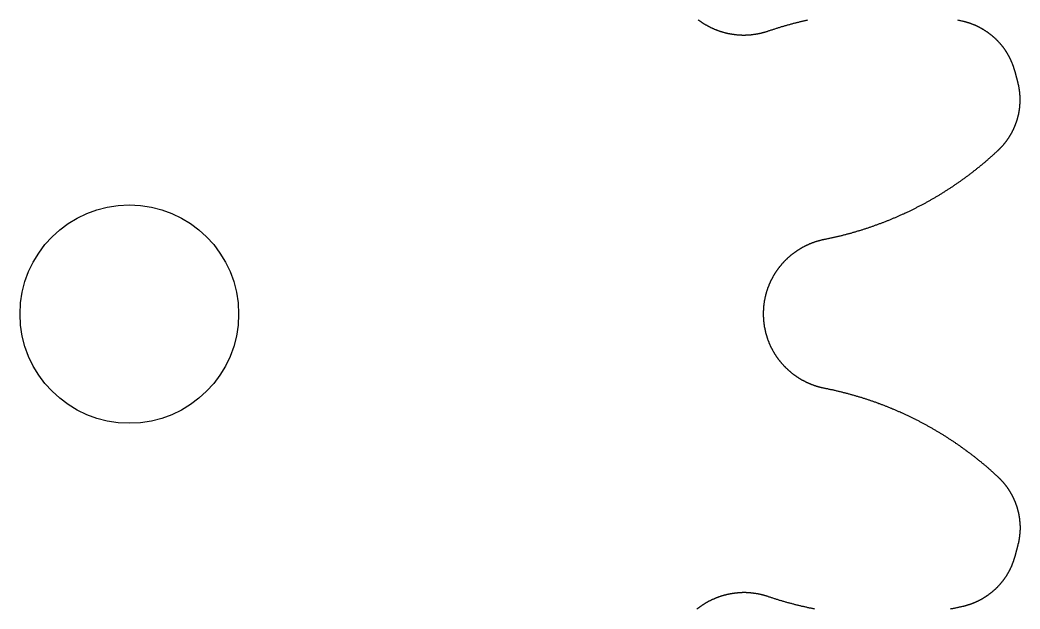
# Model space of a CAD drawing. Header units: millimetres. Extents: x 0 to 300, y 0 to 160.
# Drawn here: x 169.09 to 180.53, y 133.78 to 140.52 of the extents above; entities that cross this region are included whole.
import ezdxf

# ---------------------------------------------------------------- set-up
doc = ezdxf.new("R2010")
doc.units = ezdxf.units.MM
doc.header["$MEASUREMENT"] = 0
doc.layers.add('Layer 1', color=1, linetype='Continuous', true_color=0xff0000)

msp = doc.modelspace()

# ---------------------------------------------------------------- linework, layer by layer
at = {"layer": 'Layer 1'}
for points in [[(176.852, 140.52), (176.855, 140.517), (176.859, 140.515), (176.863, 140.512), (176.867, 140.509), (176.87, 140.507), (176.874, 140.504), (176.878, 140.501), (176.882, 140.499), (176.885, 140.496), (176.889, 140.493), (176.893, 140.491), (176.897, 140.488), (176.901, 140.486), (176.905, 140.483), (176.908, 140.481), (176.912, 140.478), (176.916, 140.476), (176.92, 140.474), (176.924, 140.471), (176.928, 140.469), (176.932, 140.467), (176.936, 140.464), (176.94, 140.462), (176.944, 140.46), (176.948, 140.457), (176.952, 140.455), (176.956, 140.453), (176.96, 140.451), (176.964, 140.449), (176.968, 140.446), (176.972, 140.444), (176.976, 140.442), (176.98, 140.44), (176.984, 140.438), (176.988, 140.436), (176.993, 140.434), (176.997, 140.432), (177.001, 140.43), (177.005, 140.428), (177.009, 140.426), (177.013, 140.424), (177.017, 140.422), (177.022, 140.42), (177.026, 140.419), (177.03, 140.417), (177.034, 140.415), (177.038, 140.413), (177.043, 140.411), (177.047, 140.41), (177.051, 140.408), (177.055, 140.406), (177.06, 140.405), (177.064, 140.403), (177.068, 140.401), (177.072, 140.4), (177.077, 140.398), (177.081, 140.397), (177.085, 140.395), (177.09, 140.394), (177.094, 140.392), (177.098, 140.391), (177.103, 140.389), (177.107, 140.388), (177.111, 140.387), (177.116, 140.385), (177.12, 140.384), (177.125, 140.382), (177.129, 140.381), (177.133, 140.38), (177.138, 140.379), (177.142, 140.377), (177.147, 140.376), (177.151, 140.375), (177.155, 140.374), (177.16, 140.373), (177.164, 140.372), (177.169, 140.371), (177.173, 140.369), (177.178, 140.368), (177.182, 140.367), (177.187, 140.366), (177.191, 140.365), (177.196, 140.364), (177.2, 140.364), (177.205, 140.363), (177.209, 140.362), (177.214, 140.361), (177.218, 140.36), (177.223, 140.359), (177.227, 140.359), (177.232, 140.358), (177.236, 140.357), (177.241, 140.356), (177.245, 140.356), (177.25, 140.355), (177.254, 140.354), (177.259, 140.354), (177.263, 140.353), (177.268, 140.353), (177.273, 140.352), (177.277, 140.351), (177.282, 140.351), (177.286, 140.351), (177.291, 140.35), (177.296, 140.35), (177.3, 140.349), (177.305, 140.349), (177.309, 140.349), (177.314, 140.348), (177.319, 140.348), (177.323, 140.348), (177.328, 140.347), (177.332, 140.347), (177.337, 140.347), (177.342, 140.347), (177.346, 140.347), (177.351, 140.346), (177.355, 140.346), (177.36, 140.346), (177.365, 140.346), (177.369, 140.346), (177.374, 140.346), (177.379, 140.346), (177.383, 140.346), (177.388, 140.346), (177.393, 140.346), (177.397, 140.347), (177.402, 140.347), (177.407, 140.347), (177.411, 140.347), (177.416, 140.347), (177.42, 140.348), (177.425, 140.348), (177.43, 140.348), (177.434, 140.348), (177.439, 140.349), (177.444, 140.349), (177.448, 140.35), (177.453, 140.35), (177.458, 140.35), (177.462, 140.351), (177.467, 140.351), (177.472, 140.352), (177.476, 140.352), (177.481, 140.353), (177.486, 140.354), (177.49, 140.354), (177.495, 140.355), (177.5, 140.356), (177.504, 140.356), (177.509, 140.357), (177.514, 140.358), (177.518, 140.359), (177.523, 140.359), (177.528, 140.36), (177.532, 140.361), (177.537, 140.362), (177.542, 140.363), (177.546, 140.364), (177.551, 140.365), (177.556, 140.366), (177.56, 140.367), (177.565, 140.368), (177.569, 140.369), (177.574, 140.37), (177.579, 140.371), (177.583, 140.372), (177.588, 140.374), (177.593, 140.375), (177.597, 140.376), (177.602, 140.377), (177.607, 140.379), (177.611, 140.38), (177.616, 140.381), (177.62, 140.383), (177.625, 140.384), (177.63, 140.385), (177.634, 140.387), (177.639, 140.388), (177.643, 140.39), (177.648, 140.391), (177.653, 140.393), (177.661, 140.396), (177.669, 140.399), (177.678, 140.401), (177.686, 140.404), (177.695, 140.407), (177.703, 140.41), (177.711, 140.413), (177.72, 140.415), (177.728, 140.418), (177.737, 140.421), (177.745, 140.423), (177.754, 140.426), (177.762, 140.429), (177.771, 140.431), (177.779, 140.434), (177.788, 140.436), (177.796, 140.439), (177.805, 140.442), (177.813, 140.444), (177.822, 140.447), (177.83, 140.449), (177.839, 140.452), (177.847, 140.454), (177.856, 140.456), (177.864, 140.459), (177.873, 140.461), (177.881, 140.464), (177.89, 140.466), (177.898, 140.468), (177.907, 140.471), (177.915, 140.473), (177.924, 140.475), (177.932, 140.477), (177.941, 140.48), (177.949, 140.482), (177.958, 140.484), (177.966, 140.486), (177.975, 140.488), (177.984, 140.491), (177.992, 140.493), (178.001, 140.495), (178.009, 140.497), (178.018, 140.499), (178.027, 140.501), (178.035, 140.503), (178.044, 140.505), (178.052, 140.507), (178.061, 140.509), (178.07, 140.511), (178.078, 140.513), (178.087, 140.515), (178.095, 140.517), (178.104, 140.519)], [(179.818, 140.519), (179.826, 140.517), (179.835, 140.515), (179.844, 140.513), (179.852, 140.511), (179.861, 140.509), (179.87, 140.507), (179.878, 140.505), (179.882, 140.504), (179.885, 140.504), (179.888, 140.503), (179.892, 140.502), (179.895, 140.501), (179.898, 140.5), (179.902, 140.499), (179.905, 140.499), (179.908, 140.498), (179.911, 140.497), (179.915, 140.496), (179.918, 140.495), (179.921, 140.494), (179.925, 140.493), (179.928, 140.492), (179.931, 140.491), (179.934, 140.49), (179.938, 140.489), (179.941, 140.488), (179.944, 140.487), (179.947, 140.486), (179.951, 140.485), (179.954, 140.484), (179.957, 140.483), (179.96, 140.481), (179.963, 140.48), (179.967, 140.479), (179.97, 140.478), (179.973, 140.477), (179.976, 140.476), (179.979, 140.475), (179.982, 140.473), (179.986, 140.472), (179.989, 140.471), (179.992, 140.47), (179.995, 140.468), (179.998, 140.467), (180.001, 140.466), (180.004, 140.465), (180.007, 140.463), (180.011, 140.462), (180.014, 140.461), (180.017, 140.459), (180.02, 140.458), (180.023, 140.457), (180.026, 140.455), (180.029, 140.454), (180.032, 140.452), (180.035, 140.451), (180.038, 140.45), (180.041, 140.448), (180.044, 140.447), (180.047, 140.445), (180.05, 140.444), (180.053, 140.442), (180.056, 140.441), (180.059, 140.439), (180.062, 140.438), (180.065, 140.436), (180.068, 140.435), (180.071, 140.433), (180.074, 140.432), (180.077, 140.43), (180.08, 140.428), (180.083, 140.427), (180.086, 140.425), (180.089, 140.424), (180.092, 140.422), (180.095, 140.42), (180.097, 140.419), (180.1, 140.417), (180.103, 140.415), (180.106, 140.413), (180.109, 140.412), (180.112, 140.41), (180.115, 140.408), (180.118, 140.407), (180.12, 140.405), (180.123, 140.403), (180.126, 140.401), (180.129, 140.399), (180.132, 140.398), (180.134, 140.396), (180.137, 140.394), (180.14, 140.392), (180.143, 140.39), (180.145, 140.388), (180.148, 140.387), (180.151, 140.385), (180.154, 140.383), (180.156, 140.381), (180.159, 140.379), (180.162, 140.377), (180.165, 140.375), (180.167, 140.373), (180.17, 140.371), (180.173, 140.369), (180.175, 140.367), (180.178, 140.365), (180.181, 140.363), (180.183, 140.361), (180.186, 140.359), (180.188, 140.357), (180.191, 140.355), (180.194, 140.353), (180.196, 140.351), (180.199, 140.349), (180.201, 140.347), (180.204, 140.345), (180.207, 140.343), (180.209, 140.341), (180.212, 140.338), (180.214, 140.336), (180.217, 140.334), (180.219, 140.332), (180.222, 140.33), (180.224, 140.328), (180.227, 140.325), (180.229, 140.323), (180.232, 140.321), (180.234, 140.319), (180.237, 140.317), (180.239, 140.314), (180.242, 140.312), (180.244, 140.31), (180.246, 140.308), (180.249, 140.305), (180.251, 140.303), (180.254, 140.301), (180.256, 140.298), (180.258, 140.296), (180.261, 140.294), (180.263, 140.291), (180.265, 140.289), (180.268, 140.287), (180.27, 140.284), (180.272, 140.282), (180.275, 140.279), (180.277, 140.277), (180.279, 140.275), (180.281, 140.272), (180.284, 140.27), (180.286, 140.267), (180.288, 140.265), (180.29, 140.262), (180.293, 140.26), (180.295, 140.258), (180.297, 140.255), (180.299, 140.253), (180.301, 140.25), (180.304, 140.248), (180.306, 140.245), (180.308, 140.242), (180.31, 140.24), (180.312, 140.237), (180.314, 140.235), (180.316, 140.232), (180.318, 140.23), (180.321, 140.227), (180.323, 140.225), (180.325, 140.222), (180.327, 140.219), (180.329, 140.217), (180.331, 140.214), (180.333, 140.211), (180.335, 140.209), (180.337, 140.206), (180.339, 140.203), (180.341, 140.201), (180.343, 140.198), (180.345, 140.195), (180.347, 140.193), (180.349, 140.19), (180.351, 140.187), (180.353, 140.185), (180.354, 140.182), (180.356, 140.179), (180.358, 140.176), (180.36, 140.174), (180.362, 140.171), (180.364, 140.168), (180.366, 140.165), (180.367, 140.162), (180.369, 140.16), (180.371, 140.157), (180.373, 140.154), (180.375, 140.151), (180.376, 140.148), (180.378, 140.145), (180.38, 140.143), (180.382, 140.14), (180.383, 140.137), (180.385, 140.134), (180.387, 140.131), (180.388, 140.128), (180.39, 140.125), (180.392, 140.122), (180.393, 140.12), (180.395, 140.117), (180.397, 140.114), (180.398, 140.111), (180.4, 140.108), (180.402, 140.105), (180.403, 140.102), (180.405, 140.099), (180.406, 140.096), (180.408, 140.093), (180.409, 140.09), (180.411, 140.087), (180.412, 140.084), (180.414, 140.081), (180.415, 140.078), (180.417, 140.075), (180.418, 140.072), (180.42, 140.069), (180.421, 140.066), (180.423, 140.063), (180.424, 140.06), (180.425, 140.057), (180.427, 140.054), (180.428, 140.051), (180.43, 140.047), (180.431, 140.044), (180.432, 140.041), (180.434, 140.038), (180.435, 140.035), (180.436, 140.032), (180.437, 140.029), (180.439, 140.026), (180.44, 140.022), (180.441, 140.019), (180.442, 140.016), (180.444, 140.013), (180.445, 140.01), (180.446, 140.007), (180.447, 140.003), (180.448, 140), (180.45, 139.997), (180.451, 139.994), (180.452, 139.991), (180.453, 139.987), (180.454, 139.984), (180.455, 139.981), (180.456, 139.978), (180.457, 139.974), (180.458, 139.971), (180.459, 139.968), (180.46, 139.965), (180.461, 139.961), (180.462, 139.958), (180.463, 139.955), (180.464, 139.952), (180.465, 139.948), (180.466, 139.945), (180.467, 139.942), (180.468, 139.938), (180.468, 139.938), (180.468, 139.937), (180.469, 139.937), (180.469, 139.936), (180.469, 139.936), (180.469, 139.935), (180.469, 139.935), (180.469, 139.934), (180.469, 139.934), (180.47, 139.933), (180.47, 139.933), (180.47, 139.932), (180.47, 139.932), (180.47, 139.931), (180.47, 139.931), (180.47, 139.93), (180.471, 139.93), (180.471, 139.929), (180.471, 139.929), (180.471, 139.928), (180.471, 139.928), (180.471, 139.927), (180.471, 139.927), (180.472, 139.926), (180.472, 139.926), (180.472, 139.925), (180.472, 139.925), (180.472, 139.924), (180.472, 139.924), (180.472, 139.923), (180.473, 139.923), (180.473, 139.922), (180.473, 139.922), (180.473, 139.921), (180.473, 139.921), (180.473, 139.92), (180.473, 139.92), (180.474, 139.919), (180.474, 139.919), (180.474, 139.918), (180.474, 139.917), (180.474, 139.917), (180.474, 139.916), (180.474, 139.916), (180.475, 139.915), (180.475, 139.915), (180.475, 139.914), (180.475, 139.914), (180.475, 139.913), (180.475, 139.913), (180.475, 139.912), (180.475, 139.912), (180.476, 139.911), (180.476, 139.911), (180.476, 139.91), (180.476, 139.91), (180.476, 139.909), (180.476, 139.909), (180.476, 139.908), (180.477, 139.908), (180.477, 139.907), (180.477, 139.907), (180.477, 139.906), (180.477, 139.906), (180.477, 139.905), (180.477, 139.905), (180.478, 139.904), (180.478, 139.904), (180.478, 139.903), (180.478, 139.903), (180.478, 139.902), (180.478, 139.902), (180.478, 139.901), (180.479, 139.901), (180.479, 139.9), (180.479, 139.9), (180.479, 139.899), (180.479, 139.899), (180.479, 139.898), (180.479, 139.898), (180.479, 139.897), (180.48, 139.897), (180.48, 139.896), (180.48, 139.896), (180.48, 139.895), (180.48, 139.895), (180.48, 139.894), (180.48, 139.894), (180.481, 139.893), (180.481, 139.893), (180.481, 139.892), (180.481, 139.892), (180.481, 139.891), (180.481, 139.891), (180.481, 139.89), (180.482, 139.889), (180.482, 139.889), (180.482, 139.888), (180.482, 139.888), (180.482, 139.887), (180.482, 139.887), (180.482, 139.886), (180.483, 139.886), (180.483, 139.885), (180.483, 139.885), (180.483, 139.884), (180.483, 139.884), (180.483, 139.883), (180.483, 139.883), (180.483, 139.882), (180.484, 139.882), (180.484, 139.881), (180.484, 139.881), (180.484, 139.88), (180.484, 139.88), (180.484, 139.879), (180.484, 139.879), (180.485, 139.878), (180.485, 139.878), (180.485, 139.877), (180.485, 139.877), (180.485, 139.876), (180.485, 139.876), (180.485, 139.875), (180.486, 139.875), (180.486, 139.874), (180.486, 139.874), (180.486, 139.873), (180.486, 139.873), (180.486, 139.872), (180.486, 139.872), (180.487, 139.871), (180.487, 139.871), (180.487, 139.87), (180.487, 139.87), (180.487, 139.869), (180.487, 139.869), (180.487, 139.868), (180.487, 139.868), (180.488, 139.867), (180.488, 139.867), (180.488, 139.866), (180.488, 139.866), (180.488, 139.865), (180.488, 139.865), (180.488, 139.864), (180.489, 139.864), (180.489, 139.863), (180.489, 139.862), (180.489, 139.862), (180.489, 139.861), (180.489, 139.861), (180.489, 139.86), (180.49, 139.86), (180.49, 139.859), (180.49, 139.859), (180.49, 139.858), (180.49, 139.858), (180.49, 139.857), (180.49, 139.857), (180.49, 139.856), (180.491, 139.856), (180.491, 139.855), (180.491, 139.855), (180.491, 139.854), (180.491, 139.854), (180.491, 139.853), (180.491, 139.853), (180.492, 139.852), (180.492, 139.852), (180.492, 139.851), (180.492, 139.851), (180.492, 139.85), (180.492, 139.85), (180.492, 139.849), (180.493, 139.849), (180.493, 139.848), (180.493, 139.848), (180.493, 139.847), (180.493, 139.847), (180.493, 139.846), (180.493, 139.846), (180.493, 139.845), (180.494, 139.845), (180.494, 139.844), (180.494, 139.844), (180.494, 139.843), (180.494, 139.843), (180.494, 139.842), (180.494, 139.842), (180.495, 139.841), (180.495, 139.841), (180.495, 139.84), (180.495, 139.84), (180.495, 139.839), (180.495, 139.839), (180.495, 139.838), (180.495, 139.838), (180.496, 139.837), (180.496, 139.837), (180.496, 139.836), (180.496, 139.835), (180.496, 139.835), (180.496, 139.834), (180.496, 139.834), (180.497, 139.833), (180.497, 139.833), (180.497, 139.832), (180.497, 139.832), (180.497, 139.831), (180.497, 139.831), (180.497, 139.83), (180.498, 139.83), (180.498, 139.829), (180.498, 139.829), (180.498, 139.828), (180.498, 139.828), (180.498, 139.827), (180.498, 139.827), (180.498, 139.826), (180.499, 139.826), (180.499, 139.825), (180.499, 139.825), (180.499, 139.824), (180.499, 139.824), (180.499, 139.823), (180.499, 139.823), (180.5, 139.822), (180.5, 139.822), (180.5, 139.821), (180.5, 139.821), (180.5, 139.82), (180.5, 139.82), (180.5, 139.819), (180.5, 139.819), (180.501, 139.818), (180.501, 139.818), (180.501, 139.817), (180.501, 139.817), (180.501, 139.816), (180.501, 139.816), (180.501, 139.815), (180.502, 139.815), (180.502, 139.814), (180.502, 139.814), (180.502, 139.813), (180.502, 139.813), (180.502, 139.812), (180.502, 139.812), (180.502, 139.811), (180.503, 139.81), (180.503, 139.81), (180.503, 139.809), (180.503, 139.809), (180.503, 139.808), (180.503, 139.808), (180.504, 139.805), (180.505, 139.801), (180.506, 139.798), (180.507, 139.795), (180.507, 139.791), (180.508, 139.788), (180.509, 139.785), (180.51, 139.781), (180.511, 139.778), (180.511, 139.775), (180.512, 139.771), (180.513, 139.768), (180.513, 139.765), (180.514, 139.761), (180.515, 139.758), (180.515, 139.755), (180.516, 139.751), (180.517, 139.748), (180.517, 139.745), (180.518, 139.741), (180.518, 139.738), (180.519, 139.734), (180.519, 139.731), (180.52, 139.728), (180.52, 139.724), (180.521, 139.721), (180.521, 139.718), (180.522, 139.714), (180.522, 139.711), (180.523, 139.708), (180.523, 139.704), (180.524, 139.701), (180.524, 139.698), (180.524, 139.694), (180.525, 139.691), (180.525, 139.687), (180.525, 139.684), (180.526, 139.681), (180.526, 139.677), (180.526, 139.674), (180.527, 139.671), (180.527, 139.667), (180.527, 139.664), (180.527, 139.661), (180.528, 139.657), (180.528, 139.654), (180.528, 139.651), (180.528, 139.647), (180.528, 139.644), (180.529, 139.64), (180.529, 139.637), (180.529, 139.634), (180.529, 139.63), (180.529, 139.627), (180.529, 139.624), (180.529, 139.62), (180.529, 139.617), (180.529, 139.614), (180.529, 139.61), (180.529, 139.607), (180.529, 139.604), (180.529, 139.6), (180.529, 139.597), (180.529, 139.594), (180.529, 139.59), (180.529, 139.587), (180.529, 139.584), (180.529, 139.58), (180.529, 139.577), (180.529, 139.574), (180.529, 139.57), (180.528, 139.567), (180.528, 139.564), (180.528, 139.56), (180.528, 139.557), (180.528, 139.554), (180.527, 139.55), (180.527, 139.547), (180.527, 139.544), (180.527, 139.54), (180.526, 139.537), (180.526, 139.534), (180.526, 139.53), (180.525, 139.527), (180.525, 139.524), (180.525, 139.52), (180.524, 139.517), (180.524, 139.514), (180.524, 139.51), (180.523, 139.507), (180.523, 139.504), (180.522, 139.501), (180.522, 139.497), (180.521, 139.494), (180.521, 139.491), (180.52, 139.487), (180.52, 139.484), (180.519, 139.481), (180.519, 139.478), (180.518, 139.474), (180.518, 139.471), (180.517, 139.468), (180.517, 139.464), (180.516, 139.461), (180.516, 139.458), (180.515, 139.455), (180.514, 139.451), (180.514, 139.448), (180.513, 139.445), (180.512, 139.442), (180.512, 139.438), (180.511, 139.435), (180.51, 139.432), (180.509, 139.429), (180.509, 139.425), (180.508, 139.422), (180.507, 139.419), (180.506, 139.416), (180.506, 139.412), (180.505, 139.409), (180.504, 139.406), (180.503, 139.403), (180.502, 139.4), (180.501, 139.396), (180.501, 139.393), (180.5, 139.39), (180.499, 139.387), (180.498, 139.384), (180.497, 139.38), (180.496, 139.377), (180.495, 139.374), (180.494, 139.371), (180.493, 139.368), (180.492, 139.365), (180.491, 139.361), (180.49, 139.358), (180.489, 139.355), (180.488, 139.352), (180.487, 139.349), (180.486, 139.346), (180.485, 139.343), (180.484, 139.339), (180.483, 139.336), (180.481, 139.333), (180.48, 139.33), (180.479, 139.327), (180.478, 139.324), (180.477, 139.321), (180.476, 139.318), (180.474, 139.315), (180.473, 139.311), (180.472, 139.308), (180.471, 139.305), (180.469, 139.302), (180.468, 139.299), (180.467, 139.296), (180.466, 139.293), (180.464, 139.29), (180.463, 139.287), (180.462, 139.284), (180.46, 139.281), (180.459, 139.278), (180.458, 139.275), (180.456, 139.272), (180.455, 139.269), (180.453, 139.266), (180.452, 139.263), (180.451, 139.26), (180.449, 139.257), (180.448, 139.254), (180.446, 139.251), (180.445, 139.248), (180.443, 139.245), (180.442, 139.242), (180.44, 139.239), (180.439, 139.236), (180.437, 139.233), (180.436, 139.23), (180.434, 139.227), (180.432, 139.224), (180.431, 139.221), (180.429, 139.218), (180.428, 139.215), (180.426, 139.212), (180.424, 139.209), (180.423, 139.207), (180.421, 139.204), (180.419, 139.201), (180.418, 139.198), (180.416, 139.195), (180.414, 139.192), (180.412, 139.189), (180.411, 139.186), (180.409, 139.184), (180.407, 139.181), (180.405, 139.178), (180.404, 139.175), (180.402, 139.172), (180.4, 139.17), (180.398, 139.167), (180.396, 139.164), (180.394, 139.161), (180.393, 139.158), (180.391, 139.156), (180.389, 139.153), (180.387, 139.15), (180.385, 139.147), (180.383, 139.145), (180.381, 139.142), (180.379, 139.139), (180.377, 139.136), (180.375, 139.134), (180.373, 139.131), (180.371, 139.128), (180.369, 139.125), (180.367, 139.123), (180.365, 139.12), (180.363, 139.117), (180.361, 139.115), (180.359, 139.112), (180.357, 139.109), (180.355, 139.107), (180.353, 139.104), (180.35, 139.102), (180.348, 139.099), (180.346, 139.096), (180.344, 139.094), (180.342, 139.091), (180.34, 139.088), (180.337, 139.086), (180.335, 139.083), (180.333, 139.081), (180.331, 139.078), (180.329, 139.076), (180.326, 139.073), (180.324, 139.071), (180.322, 139.068), (180.319, 139.066), (180.317, 139.063), (180.315, 139.061), (180.313, 139.058), (180.31, 139.056), (180.308, 139.053), (180.305, 139.051), (180.303, 139.048), (180.301, 139.046), (180.298, 139.043), (180.296, 139.041), (180.293, 139.038), (180.291, 139.036), (180.289, 139.034), (180.286, 139.031), (180.284, 139.029), (180.281, 139.027), (180.279, 139.024), (180.276, 139.022), (180.27, 139.016), (180.263, 139.01), (180.257, 139.004), (180.25, 138.998), (180.244, 138.992), (180.237, 138.986), (180.231, 138.98), (180.224, 138.974), (180.217, 138.968), (180.211, 138.962), (180.204, 138.956), (180.198, 138.95), (180.191, 138.944), (180.184, 138.938), (180.178, 138.932), (180.171, 138.927), (180.164, 138.921), (180.158, 138.915), (180.151, 138.909), (180.144, 138.903), (180.138, 138.898), (180.131, 138.892), (180.124, 138.886), (180.117, 138.881), (180.111, 138.875), (180.104, 138.869), (180.097, 138.863), (180.09, 138.858), (180.083, 138.852), (180.076, 138.847), (180.07, 138.841), (180.063, 138.835), (180.056, 138.83), (180.049, 138.824), (180.042, 138.819), (180.035, 138.813), (180.028, 138.808), (180.021, 138.802), (180.015, 138.797), (180.008, 138.791), (180.001, 138.786), (179.994, 138.78), (179.987, 138.775), (179.98, 138.77), (179.973, 138.764), (179.966, 138.759), (179.959, 138.754), (179.952, 138.748), (179.945, 138.743), (179.938, 138.738), (179.931, 138.732), (179.923, 138.727), (179.916, 138.722), (179.909, 138.717), (179.902, 138.711), (179.895, 138.706), (179.888, 138.701), (179.881, 138.696), (179.874, 138.691), (179.866, 138.685), (179.859, 138.68), (179.852, 138.675), (179.845, 138.67), (179.838, 138.665), (179.831, 138.66), (179.823, 138.655), (179.816, 138.65), (179.809, 138.645), (179.802, 138.64), (179.794, 138.635), (179.787, 138.63), (179.78, 138.625), (179.772, 138.62), (179.765, 138.615), (179.758, 138.61), (179.75, 138.605), (179.743, 138.6), (179.736, 138.596), (179.728, 138.591), (179.721, 138.586), (179.714, 138.581), (179.706, 138.576), (179.699, 138.572), (179.692, 138.567), (179.684, 138.562), (179.677, 138.557), (179.669, 138.553), (179.662, 138.548), (179.654, 138.543), (179.647, 138.539), (179.639, 138.534), (179.632, 138.529), (179.624, 138.525), (179.617, 138.52), (179.609, 138.516), (179.602, 138.511), (179.594, 138.507), (179.587, 138.502), (179.579, 138.498), (179.572, 138.493), (179.564, 138.489), (179.557, 138.484), (179.549, 138.48), (179.541, 138.475), (179.534, 138.471), (179.526, 138.466), (179.518, 138.462), (179.511, 138.458), (179.503, 138.453), (179.496, 138.449), (179.488, 138.445), (179.48, 138.44), (179.473, 138.436), (179.465, 138.432), (179.457, 138.428), (179.449, 138.423), (179.442, 138.419), (179.434, 138.415), (179.426, 138.411), (179.418, 138.407), (179.411, 138.403), (179.403, 138.399), (179.395, 138.394), (179.387, 138.39), (179.38, 138.386), (179.372, 138.382), (179.364, 138.378), (179.356, 138.374), (179.348, 138.37), (179.341, 138.366), (179.333, 138.362), (179.325, 138.358), (179.317, 138.354), (179.309, 138.35), (179.301, 138.346), (179.293, 138.343), (179.285, 138.339), (179.278, 138.335), (179.27, 138.331), (179.262, 138.327), (179.254, 138.323), (179.246, 138.32), (179.238, 138.316), (179.23, 138.312), (179.222, 138.308), (179.214, 138.305), (179.206, 138.301), (179.198, 138.297), (179.19, 138.294), (179.182, 138.29), (179.174, 138.286), (179.166, 138.283), (179.158, 138.279), (179.15, 138.276), (179.142, 138.272), (179.134, 138.269), (179.126, 138.265), (179.118, 138.262), (179.11, 138.258), (179.102, 138.255), (179.093, 138.251), (179.085, 138.248), (179.077, 138.244), (179.069, 138.241), (179.061, 138.237), (179.053, 138.234), (179.045, 138.231), (179.037, 138.227), (179.028, 138.224), (179.02, 138.221), (179.012, 138.218), (179.004, 138.214), (178.996, 138.211), (178.988, 138.208), (178.979, 138.205), (178.971, 138.201), (178.963, 138.198), (178.955, 138.195), (178.947, 138.192), (178.938, 138.189), (178.93, 138.186), (178.922, 138.183), (178.914, 138.18), (178.905, 138.177), (178.897, 138.174), (178.889, 138.171), (178.88, 138.168), (178.872, 138.165), (178.864, 138.162), (178.856, 138.159), (178.847, 138.156), (178.839, 138.153), (178.831, 138.15), (178.822, 138.147), (178.814, 138.144), (178.806, 138.141), (178.797, 138.139), (178.789, 138.136), (178.781, 138.133), (178.772, 138.13), (178.764, 138.128), (178.755, 138.125), (178.747, 138.122), (178.739, 138.119), (178.73, 138.117), (178.722, 138.114), (178.713, 138.111), (178.705, 138.109), (178.697, 138.106), (178.688, 138.104), (178.68, 138.101), (178.671, 138.099), (178.663, 138.096), (178.654, 138.094), (178.646, 138.091), (178.637, 138.089), (178.629, 138.086), (178.62, 138.084), (178.612, 138.081), (178.603, 138.079), (178.595, 138.076), (178.586, 138.074), (178.578, 138.072), (178.569, 138.069), (178.561, 138.067), (178.552, 138.065), (178.544, 138.063), (178.535, 138.06), (178.527, 138.058), (178.518, 138.056), (178.509, 138.054), (178.501, 138.052), (178.492, 138.049), (178.484, 138.047), (178.475, 138.045), (178.466, 138.043), (178.458, 138.041), (178.449, 138.039), (178.441, 138.037), (178.432, 138.035), (178.423, 138.033), (178.415, 138.031), (178.406, 138.029), (178.397, 138.027), (178.389, 138.025), (178.38, 138.023), (178.372, 138.021), (178.363, 138.019), (178.354, 138.017), (178.346, 138.016), (178.337, 138.014), (178.328, 138.012), (178.319, 138.01), (178.311, 138.008), (178.302, 138.007), (178.293, 138.005), (178.289, 138.004), (178.284, 138.003), (178.279, 138.002), (178.274, 138.001), (178.27, 138), (178.265, 137.999), (178.26, 137.998), (178.256, 137.997), (178.251, 137.995), (178.246, 137.994), (178.242, 137.993), (178.237, 137.992), (178.232, 137.991), (178.228, 137.989), (178.223, 137.988), (178.219, 137.987), (178.214, 137.985), (178.209, 137.984), (178.205, 137.983), (178.2, 137.981), (178.196, 137.98), (178.191, 137.978), (178.187, 137.977), (178.182, 137.975), (178.178, 137.974), (178.173, 137.972), (178.169, 137.971), (178.164, 137.969), (178.16, 137.967), (178.156, 137.966), (178.151, 137.964), (178.147, 137.962), (178.142, 137.961), (178.138, 137.959), (178.134, 137.957), (178.129, 137.955), (178.125, 137.954), (178.121, 137.952), (178.116, 137.95), (178.112, 137.948), (178.108, 137.946), (178.103, 137.944), (178.099, 137.942), (178.095, 137.94), (178.091, 137.938), (178.086, 137.936), (178.082, 137.934), (178.078, 137.932), (178.074, 137.93), (178.07, 137.928), (178.066, 137.926), (178.061, 137.924), (178.057, 137.922), (178.053, 137.919), (178.049, 137.917), (178.045, 137.915), (178.041, 137.913), (178.037, 137.91), (178.033, 137.908), (178.029, 137.906), (178.025, 137.904), (178.021, 137.901), (178.017, 137.899), (178.013, 137.896), (178.009, 137.894), (178.005, 137.892), (178.001, 137.889), (177.997, 137.887), (177.993, 137.884), (177.989, 137.882), (177.985, 137.879), (177.982, 137.877), (177.978, 137.874), (177.974, 137.872), (177.97, 137.869), (177.966, 137.866), (177.963, 137.864), (177.959, 137.861), (177.955, 137.858), (177.951, 137.856), (177.948, 137.853), (177.944, 137.85), (177.94, 137.847), (177.937, 137.845), (177.933, 137.842), (177.929, 137.839), (177.926, 137.836), (177.922, 137.833), (177.918, 137.83), (177.915, 137.828), (177.911, 137.825), (177.908, 137.822), (177.904, 137.819), (177.901, 137.816), (177.897, 137.813), (177.894, 137.81), (177.89, 137.807), (177.887, 137.804), (177.883, 137.801), (177.88, 137.798), (177.877, 137.795), (177.873, 137.791), (177.87, 137.788), (177.867, 137.785), (177.863, 137.782), (177.86, 137.779), (177.857, 137.776), (177.853, 137.773), (177.85, 137.769), (177.847, 137.766), (177.844, 137.763), (177.841, 137.76), (177.837, 137.756), (177.834, 137.753), (177.831, 137.75), (177.828, 137.746), (177.825, 137.743), (177.822, 137.74), (177.819, 137.736), (177.816, 137.733), (177.812, 137.729), (177.809, 137.726), (177.806, 137.722), (177.803, 137.719), (177.8, 137.716), (177.798, 137.712), (177.795, 137.709), (177.792, 137.705), (177.789, 137.701), (177.786, 137.698), (177.783, 137.694), (177.78, 137.691), (177.777, 137.687), (177.775, 137.683), (177.772, 137.68), (177.769, 137.676), (177.766, 137.673), (177.764, 137.669), (177.761, 137.665), (177.758, 137.661), (177.756, 137.658), (177.753, 137.654), (177.75, 137.65), (177.748, 137.647), (177.745, 137.643), (177.743, 137.639), (177.74, 137.635), (177.737, 137.631), (177.735, 137.628), (177.732, 137.624), (177.73, 137.62), (177.728, 137.616), (177.725, 137.612), (177.723, 137.608), (177.72, 137.604), (177.718, 137.6), (177.716, 137.596), (177.713, 137.592), (177.711, 137.588), (177.709, 137.584), (177.706, 137.58), (177.704, 137.576), (177.702, 137.572), (177.7, 137.568), (177.698, 137.564), (177.695, 137.56), (177.693, 137.556), (177.691, 137.552), (177.689, 137.548), (177.687, 137.544), (177.685, 137.54), (177.683, 137.536), (177.681, 137.532), (177.679, 137.527), (177.677, 137.523), (177.675, 137.519), (177.673, 137.515), (177.671, 137.511), (177.669, 137.507), (177.667, 137.502), (177.665, 137.498), (177.664, 137.494), (177.662, 137.49), (177.66, 137.485), (177.658, 137.481), (177.657, 137.477), (177.655, 137.473), (177.653, 137.468), (177.652, 137.464), (177.65, 137.46), (177.648, 137.455), (177.647, 137.451), (177.645, 137.447), (177.644, 137.442), (177.642, 137.438), (177.641, 137.433), (177.639, 137.429), (177.638, 137.425), (177.636, 137.42), (177.635, 137.416), (177.633, 137.411), (177.632, 137.407), (177.631, 137.402), (177.629, 137.398), (177.628, 137.393), (177.627, 137.389), (177.626, 137.384), (177.624, 137.38), (177.623, 137.375), (177.622, 137.371), (177.621, 137.366), (177.62, 137.362), (177.619, 137.357), (177.618, 137.353), (177.616, 137.348), (177.615, 137.344), (177.614, 137.339), (177.613, 137.334), (177.612, 137.33), (177.612, 137.325), (177.611, 137.321), (177.61, 137.316), (177.609, 137.311), (177.608, 137.307), (177.607, 137.302), (177.606, 137.297), (177.606, 137.293), (177.605, 137.288), (177.604, 137.283), (177.604, 137.279), (177.603, 137.274), (177.602, 137.269), (177.602, 137.265), (177.601, 137.26), (177.601, 137.255), (177.6, 137.251), (177.599, 137.246), (177.599, 137.241), (177.599, 137.236), (177.598, 137.232), (177.598, 137.227), (177.597, 137.222), (177.597, 137.217), (177.597, 137.213), (177.596, 137.208), (177.596, 137.203), (177.596, 137.198), (177.596, 137.193), (177.595, 137.189), (177.595, 137.184), (177.595, 137.179), (177.595, 137.174), (177.595, 137.169), (177.595, 137.164), (177.595, 137.16), (177.595, 137.155), (177.595, 137.15), (177.595, 137.145), (177.595, 137.14), (177.595, 137.135), (177.595, 137.131), (177.595, 137.126), (177.595, 137.121), (177.596, 137.116), (177.596, 137.111), (177.596, 137.106), (177.596, 137.102), (177.597, 137.097), (177.597, 137.092), (177.597, 137.087), (177.598, 137.083), (177.598, 137.078), (177.599, 137.073), (177.599, 137.068), (177.6, 137.064), (177.6, 137.059), (177.601, 137.054), (177.601, 137.049), (177.602, 137.045), (177.602, 137.04), (177.603, 137.035), (177.604, 137.031), (177.604, 137.026), (177.605, 137.021), (177.606, 137.017), (177.607, 137.012), (177.607, 137.007), (177.608, 137.003), (177.609, 136.998), (177.61, 136.993), (177.611, 136.989), (177.612, 136.984), (177.613, 136.979), (177.614, 136.975), (177.615, 136.97), (177.616, 136.966), (177.617, 136.961), (177.618, 136.957), (177.619, 136.952), (177.62, 136.947), (177.621, 136.943), (177.622, 136.938), (177.623, 136.934), (177.624, 136.929), (177.626, 136.925), (177.627, 136.92), (177.628, 136.916), (177.63, 136.911), (177.631, 136.907), (177.632, 136.902), (177.634, 136.898), (177.635, 136.894), (177.636, 136.889), (177.638, 136.885), (177.639, 136.88), (177.641, 136.876), (177.642, 136.872), (177.644, 136.867), (177.645, 136.863), (177.647, 136.858), (177.649, 136.854), (177.65, 136.85), (177.652, 136.845), (177.653, 136.841), (177.655, 136.837), (177.657, 136.833), (177.659, 136.828), (177.66, 136.824), (177.662, 136.82), (177.664, 136.815), (177.666, 136.811), (177.668, 136.807), (177.669, 136.803), (177.671, 136.799), (177.673, 136.794), (177.675, 136.79), (177.677, 136.786), (177.679, 136.782), (177.681, 136.778), (177.683, 136.774), (177.685, 136.769), (177.687, 136.765), (177.689, 136.761), (177.691, 136.757), (177.693, 136.753), (177.696, 136.749), (177.698, 136.745), (177.7, 136.741), (177.702, 136.737), (177.704, 136.733), (177.707, 136.729), (177.709, 136.725), (177.711, 136.721), (177.714, 136.717), (177.716, 136.713), (177.718, 136.709), (177.721, 136.705), (177.723, 136.701), (177.725, 136.697), (177.728, 136.693), (177.73, 136.69), (177.733, 136.686), (177.735, 136.682), (177.738, 136.678), (177.74, 136.674), (177.743, 136.67), (177.745, 136.667), (177.748, 136.663), (177.751, 136.659), (177.753, 136.655), (177.756, 136.652), (177.759, 136.648), (177.761, 136.644), (177.764, 136.64), (177.767, 136.637), (177.769, 136.633), (177.772, 136.63), (177.775, 136.626), (177.778, 136.622), (177.781, 136.619), (177.783, 136.615), (177.786, 136.612), (177.789, 136.608), (177.792, 136.604), (177.795, 136.601), (177.798, 136.597), (177.801, 136.594), (177.804, 136.59), (177.807, 136.587), (177.81, 136.583), (177.813, 136.58), (177.816, 136.577), (177.819, 136.573), (177.822, 136.57), (177.825, 136.566), (177.828, 136.563), (177.831, 136.56), (177.835, 136.556), (177.838, 136.553), (177.841, 136.55), (177.844, 136.547), (177.847, 136.543), (177.851, 136.54), (177.854, 136.537), (177.857, 136.534), (177.86, 136.531), (177.864, 136.527), (177.867, 136.524), (177.87, 136.521), (177.874, 136.518), (177.877, 136.515), (177.881, 136.512), (177.884, 136.509), (177.887, 136.506), (177.891, 136.503), (177.894, 136.5), (177.898, 136.497), (177.901, 136.494), (177.905, 136.491), (177.908, 136.488), (177.912, 136.485), (177.915, 136.482), (177.919, 136.479), (177.923, 136.476), (177.926, 136.473), (177.93, 136.47), (177.933, 136.468), (177.937, 136.465), (177.941, 136.462), (177.944, 136.459), (177.948, 136.457), (177.952, 136.454), (177.956, 136.451), (177.959, 136.449), (177.963, 136.446), (177.967, 136.443), (177.971, 136.441), (177.974, 136.438), (177.978, 136.435), (177.982, 136.433), (177.986, 136.43), (177.99, 136.428), (177.994, 136.425), (177.998, 136.423), (178.002, 136.42), (178.005, 136.418), (178.009, 136.415), (178.013, 136.413), (178.017, 136.411), (178.021, 136.408), (178.025, 136.406), (178.029, 136.404), (178.033, 136.401), (178.037, 136.399), (178.041, 136.397), (178.046, 136.395), (178.05, 136.392), (178.054, 136.39), (178.058, 136.388), (178.062, 136.386), (178.066, 136.384), (178.07, 136.382), (178.074, 136.379), (178.079, 136.377), (178.083, 136.375), (178.087, 136.373), (178.091, 136.371), (178.095, 136.369), (178.1, 136.367), (178.104, 136.365), (178.108, 136.363), (178.113, 136.362), (178.117, 136.36), (178.121, 136.358), (178.126, 136.356), (178.13, 136.354), (178.134, 136.352), (178.139, 136.351), (178.143, 136.349), (178.147, 136.347), (178.152, 136.346), (178.156, 136.344), (178.161, 136.342), (178.165, 136.341), (178.169, 136.339), (178.174, 136.337), (178.178, 136.336), (178.183, 136.334), (178.187, 136.333), (178.192, 136.331), (178.196, 136.33), (178.201, 136.328), (178.206, 136.327), (178.21, 136.326), (178.215, 136.324), (178.219, 136.323), (178.224, 136.322), (178.228, 136.32), (178.233, 136.319), (178.238, 136.318), (178.242, 136.317), (178.247, 136.315), (178.252, 136.314), (178.256, 136.313), (178.261, 136.312), (178.266, 136.311), (178.27, 136.31), (178.275, 136.309), (178.28, 136.308), (178.285, 136.307), (178.289, 136.306), (178.294, 136.305), (178.303, 136.303), (178.311, 136.301), (178.32, 136.3), (178.329, 136.298), (178.337, 136.296), (178.346, 136.294), (178.355, 136.292), (178.364, 136.29), (178.372, 136.289), (178.381, 136.287), (178.389, 136.285), (178.398, 136.283), (178.407, 136.281), (178.415, 136.279), (178.424, 136.277), (178.433, 136.275), (178.441, 136.273), (178.45, 136.271), (178.459, 136.269), (178.467, 136.267), (178.476, 136.265), (178.484, 136.263), (178.493, 136.26), (178.501, 136.258), (178.51, 136.256), (178.519, 136.254), (178.527, 136.252), (178.536, 136.249), (178.544, 136.247), (178.553, 136.245), (178.561, 136.243), (178.57, 136.24), (178.578, 136.238), (178.587, 136.236), (178.595, 136.233), (178.604, 136.231), (178.612, 136.229), (178.621, 136.226), (178.629, 136.224), (178.638, 136.221), (178.646, 136.219), (178.655, 136.216), (178.663, 136.214), (178.672, 136.211), (178.68, 136.209), (178.689, 136.206), (178.697, 136.204), (178.706, 136.201), (178.714, 136.199), (178.722, 136.196), (178.731, 136.193), (178.739, 136.191), (178.748, 136.188), (178.756, 136.185), (178.764, 136.182), (178.773, 136.18), (178.781, 136.177), (178.79, 136.174), (178.798, 136.171), (178.806, 136.169), (178.815, 136.166), (178.823, 136.163), (178.831, 136.16), (178.84, 136.157), (178.848, 136.154), (178.856, 136.151), (178.865, 136.148), (178.873, 136.146), (178.881, 136.143), (178.889, 136.14), (178.898, 136.137), (178.906, 136.134), (178.914, 136.13), (178.923, 136.127), (178.931, 136.124), (178.939, 136.121), (178.947, 136.118), (178.956, 136.115), (178.964, 136.112), (178.972, 136.109), (178.98, 136.106), (178.988, 136.102), (178.997, 136.099), (179.005, 136.096), (179.013, 136.093), (179.021, 136.089), (179.029, 136.086), (179.037, 136.083), (179.046, 136.079), (179.054, 136.076), (179.062, 136.073), (179.07, 136.069), (179.078, 136.066), (179.086, 136.063), (179.094, 136.059), (179.102, 136.056), (179.11, 136.052), (179.119, 136.049), (179.127, 136.045), (179.135, 136.042), (179.143, 136.038), (179.151, 136.035), (179.159, 136.031), (179.167, 136.027), (179.175, 136.024), (179.183, 136.02), (179.191, 136.017), (179.199, 136.013), (179.207, 136.009), (179.215, 136.006), (179.223, 136.002), (179.231, 135.998), (179.239, 135.994), (179.247, 135.991), (179.255, 135.987), (179.263, 135.983), (179.27, 135.979), (179.278, 135.975), (179.286, 135.972), (179.294, 135.968), (179.302, 135.964), (179.31, 135.96), (179.318, 135.956), (179.326, 135.952), (179.334, 135.948), (179.341, 135.944), (179.349, 135.94), (179.357, 135.936), (179.365, 135.932), (179.373, 135.928), (179.38, 135.924), (179.388, 135.92), (179.396, 135.916), (179.404, 135.912), (179.412, 135.908), (179.419, 135.904), (179.427, 135.9), (179.435, 135.895), (179.443, 135.891), (179.45, 135.887), (179.458, 135.883), (179.466, 135.879), (179.473, 135.874), (179.481, 135.87), (179.489, 135.866), (179.496, 135.861), (179.504, 135.857), (179.512, 135.853), (179.519, 135.848), (179.527, 135.844), (179.535, 135.84), (179.542, 135.835), (179.55, 135.831), (179.557, 135.826), (179.565, 135.822), (179.573, 135.817), (179.58, 135.813), (179.588, 135.809), (179.595, 135.804), (179.603, 135.799), (179.61, 135.795), (179.618, 135.79), (179.625, 135.786), (179.633, 135.781), (179.64, 135.777), (179.648, 135.772), (179.655, 135.767), (179.663, 135.763), (179.67, 135.758), (179.678, 135.753), (179.685, 135.748), (179.693, 135.744), (179.7, 135.739), (179.707, 135.734), (179.715, 135.729), (179.722, 135.725), (179.729, 135.72), (179.737, 135.715), (179.744, 135.71), (179.752, 135.705), (179.759, 135.7), (179.766, 135.696), (179.773, 135.691), (179.781, 135.686), (179.788, 135.681), (179.795, 135.676), (179.803, 135.671), (179.81, 135.666), (179.817, 135.661), (179.824, 135.656), (179.832, 135.651), (179.839, 135.646), (179.846, 135.641), (179.853, 135.636), (179.86, 135.63), (179.868, 135.625), (179.875, 135.62), (179.882, 135.615), (179.889, 135.61), (179.896, 135.605), (179.903, 135.599), (179.91, 135.594), (179.917, 135.589), (179.925, 135.584), (179.932, 135.579), (179.939, 135.573), (179.946, 135.568), (179.953, 135.563), (179.96, 135.557), (179.967, 135.552), (179.974, 135.547), (179.981, 135.541), (179.988, 135.536), (179.995, 135.53), (180.002, 135.525), (180.009, 135.52), (180.016, 135.514), (180.023, 135.509), (180.03, 135.503), (180.037, 135.498), (180.043, 135.492), (180.05, 135.487), (180.057, 135.481), (180.064, 135.475), (180.071, 135.47), (180.078, 135.464), (180.085, 135.459), (180.091, 135.453), (180.098, 135.447), (180.105, 135.442), (180.112, 135.436), (180.119, 135.43), (180.125, 135.425), (180.132, 135.419), (180.139, 135.413), (180.146, 135.408), (180.152, 135.402), (180.159, 135.396), (180.166, 135.39), (180.172, 135.384), (180.179, 135.379), (180.186, 135.373), (180.192, 135.367), (180.199, 135.361), (180.206, 135.355), (180.212, 135.349), (180.219, 135.343), (180.225, 135.337), (180.232, 135.331), (180.238, 135.325), (180.245, 135.319), (180.252, 135.313), (180.258, 135.307), (180.265, 135.301), (180.271, 135.295), (180.278, 135.289), (180.28, 135.287), (180.283, 135.285), (180.285, 135.282), (180.288, 135.28), (180.29, 135.277), (180.292, 135.275), (180.295, 135.273), (180.297, 135.27), (180.3, 135.268), (180.302, 135.265), (180.305, 135.263), (180.307, 135.26), (180.309, 135.258), (180.312, 135.255), (180.314, 135.253), (180.316, 135.251), (180.319, 135.248), (180.321, 135.246), (180.323, 135.243), (180.325, 135.24), (180.328, 135.238), (180.33, 135.235), (180.332, 135.233), (180.334, 135.23), (180.337, 135.228), (180.339, 135.225), (180.341, 135.223), (180.343, 135.22), (180.345, 135.217), (180.348, 135.215), (180.35, 135.212), (180.352, 135.21), (180.354, 135.207), (180.356, 135.204), (180.358, 135.202), (180.36, 135.199), (180.362, 135.196), (180.364, 135.194), (180.367, 135.191), (180.369, 135.188), (180.371, 135.186), (180.373, 135.183), (180.375, 135.18), (180.377, 135.178), (180.379, 135.175), (180.381, 135.172), (180.383, 135.169), (180.384, 135.167), (180.386, 135.164), (180.388, 135.161), (180.39, 135.158), (180.392, 135.156), (180.394, 135.153), (180.396, 135.15), (180.398, 135.147), (180.4, 135.144), (180.401, 135.142), (180.403, 135.139), (180.405, 135.136), (180.407, 135.133), (180.409, 135.13), (180.41, 135.127), (180.412, 135.125), (180.414, 135.122), (180.416, 135.119), (180.417, 135.116), (180.419, 135.113), (180.421, 135.11), (180.422, 135.107), (180.424, 135.105), (180.426, 135.102), (180.427, 135.099), (180.429, 135.096), (180.431, 135.093), (180.432, 135.09), (180.434, 135.087), (180.436, 135.084), (180.437, 135.081), (180.439, 135.078), (180.44, 135.075), (180.442, 135.072), (180.443, 135.069), (180.445, 135.066), (180.446, 135.063), (180.448, 135.06), (180.449, 135.057), (180.451, 135.054), (180.452, 135.051), (180.454, 135.048), (180.455, 135.045), (180.456, 135.042), (180.458, 135.039), (180.459, 135.036), (180.461, 135.033), (180.462, 135.03), (180.463, 135.027), (180.465, 135.024), (180.466, 135.021), (180.467, 135.018), (180.468, 135.015), (180.47, 135.012), (180.471, 135.009), (180.472, 135.006), (180.474, 135.003), (180.475, 135), (180.476, 134.997), (180.477, 134.994), (180.478, 134.99), (180.48, 134.987), (180.481, 134.984), (180.482, 134.981), (180.483, 134.978), (180.484, 134.975), (180.485, 134.972), (180.486, 134.969), (180.487, 134.965), (180.488, 134.962), (180.49, 134.959), (180.491, 134.956), (180.492, 134.953), (180.493, 134.95), (180.494, 134.947), (180.495, 134.943), (180.496, 134.94), (180.497, 134.937), (180.498, 134.934), (180.499, 134.931), (180.499, 134.928), (180.5, 134.924), (180.501, 134.921), (180.502, 134.918), (180.503, 134.915), (180.504, 134.912), (180.505, 134.908), (180.506, 134.905), (180.506, 134.902), (180.507, 134.899), (180.508, 134.895), (180.509, 134.892), (180.51, 134.889), (180.51, 134.886), (180.511, 134.883), (180.512, 134.879), (180.512, 134.876), (180.513, 134.873), (180.514, 134.87), (180.515, 134.866), (180.515, 134.863), (180.516, 134.86), (180.517, 134.857), (180.517, 134.853), (180.518, 134.85), (180.518, 134.847), (180.519, 134.844), (180.519, 134.84), (180.52, 134.837), (180.521, 134.834), (180.521, 134.83), (180.522, 134.827), (180.522, 134.824), (180.523, 134.821), (180.523, 134.817), (180.524, 134.814), (180.524, 134.811), (180.524, 134.807), (180.525, 134.804), (180.525, 134.801), (180.526, 134.797), (180.526, 134.794), (180.526, 134.791), (180.527, 134.788), (180.527, 134.784), (180.527, 134.781), (180.528, 134.778), (180.528, 134.774), (180.528, 134.771), (180.529, 134.768), (180.529, 134.764), (180.529, 134.761), (180.529, 134.758), (180.529, 134.754), (180.53, 134.751), (180.53, 134.748), (180.53, 134.744), (180.53, 134.741), (180.53, 134.738), (180.53, 134.734), (180.531, 134.731), (180.531, 134.728), (180.531, 134.724), (180.531, 134.721), (180.531, 134.718), (180.531, 134.714), (180.531, 134.711), (180.531, 134.708), (180.531, 134.704), (180.531, 134.701), (180.531, 134.698), (180.531, 134.694), (180.531, 134.691), (180.531, 134.688), (180.531, 134.684), (180.531, 134.681), (180.531, 134.677), (180.53, 134.674), (180.53, 134.671), (180.53, 134.667), (180.53, 134.664), (180.53, 134.661), (180.53, 134.657), (180.529, 134.654), (180.529, 134.651), (180.529, 134.647), (180.529, 134.644), (180.528, 134.641), (180.528, 134.637), (180.528, 134.634), (180.527, 134.63), (180.527, 134.627), (180.527, 134.624), (180.526, 134.62), (180.526, 134.617), (180.526, 134.614), (180.525, 134.61), (180.525, 134.607), (180.525, 134.604), (180.524, 134.6), (180.524, 134.597), (180.523, 134.594), (180.523, 134.59), (180.522, 134.587), (180.522, 134.583), (180.521, 134.58), (180.521, 134.577), (180.52, 134.573), (180.519, 134.57), (180.519, 134.567), (180.518, 134.563), (180.518, 134.56), (180.517, 134.557), (180.516, 134.553), (180.516, 134.55), (180.515, 134.547), (180.514, 134.543), (180.514, 134.54), (180.513, 134.537), (180.512, 134.533), (180.512, 134.53), (180.511, 134.527), (180.51, 134.523), (180.509, 134.52), (180.508, 134.517), (180.508, 134.513), (180.507, 134.51), (180.506, 134.507), (180.505, 134.503), (180.505, 134.503), (180.505, 134.502), (180.505, 134.502), (180.505, 134.501), (180.504, 134.501), (180.504, 134.5), (180.504, 134.5), (180.504, 134.499), (180.504, 134.499), (180.504, 134.498), (180.504, 134.498), (180.503, 134.497), (180.503, 134.497), (180.503, 134.496), (180.503, 134.496), (180.503, 134.495), (180.503, 134.495), (180.503, 134.494), (180.503, 134.494), (180.502, 134.493), (180.502, 134.493), (180.502, 134.492), (180.502, 134.492), (180.502, 134.491), (180.502, 134.491), (180.502, 134.49), (180.501, 134.489), (180.501, 134.489), (180.501, 134.488), (180.501, 134.488), (180.501, 134.487), (180.501, 134.487), (180.501, 134.486), (180.501, 134.486), (180.5, 134.485), (180.5, 134.485), (180.5, 134.484), (180.5, 134.484), (180.5, 134.483), (180.5, 134.483), (180.5, 134.482), (180.499, 134.482), (180.499, 134.481), (180.499, 134.481), (180.499, 134.48), (180.499, 134.48), (180.499, 134.479), (180.499, 134.479), (180.499, 134.478), (180.498, 134.478), (180.498, 134.477), (180.498, 134.477), (180.498, 134.476), (180.498, 134.476), (180.498, 134.475), (180.498, 134.475), (180.497, 134.474), (180.497, 134.474), (180.497, 134.473), (180.497, 134.473), (180.497, 134.472), (180.497, 134.472), (180.497, 134.471), (180.497, 134.471), (180.496, 134.47), (180.496, 134.47), (180.496, 134.469), (180.496, 134.469), (180.496, 134.468), (180.496, 134.468), (180.496, 134.467), (180.495, 134.467), (180.495, 134.466), (180.495, 134.466), (180.495, 134.465), (180.495, 134.465), (180.495, 134.464), (180.495, 134.463), (180.494, 134.463), (180.494, 134.462), (180.494, 134.462), (180.494, 134.461), (180.494, 134.461), (180.494, 134.46), (180.494, 134.46), (180.494, 134.459), (180.493, 134.459), (180.493, 134.458), (180.493, 134.458), (180.493, 134.457), (180.493, 134.457), (180.493, 134.456), (180.493, 134.456), (180.492, 134.455), (180.492, 134.455), (180.492, 134.454), (180.492, 134.454), (180.492, 134.453), (180.492, 134.453), (180.492, 134.452), (180.492, 134.452), (180.491, 134.451), (180.491, 134.451), (180.491, 134.45), (180.491, 134.45), (180.491, 134.449), (180.491, 134.449), (180.491, 134.448), (180.49, 134.448), (180.49, 134.447), (180.49, 134.447), (180.49, 134.446), (180.49, 134.446), (180.49, 134.445), (180.49, 134.445), (180.489, 134.444), (180.489, 134.444), (180.489, 134.443), (180.489, 134.443), (180.489, 134.442), (180.489, 134.442), (180.489, 134.441), (180.489, 134.441), (180.488, 134.44), (180.488, 134.44), (180.488, 134.439), (180.488, 134.439), (180.488, 134.438), (180.488, 134.437), (180.488, 134.437), (180.487, 134.436), (180.487, 134.436), (180.487, 134.435), (180.487, 134.435), (180.487, 134.434), (180.487, 134.434), (180.487, 134.433), (180.486, 134.433), (180.486, 134.432), (180.486, 134.432), (180.486, 134.431), (180.486, 134.431), (180.486, 134.43), (180.486, 134.43), (180.486, 134.429), (180.485, 134.429), (180.485, 134.428), (180.485, 134.428), (180.485, 134.427), (180.485, 134.427), (180.485, 134.426), (180.485, 134.426), (180.484, 134.425), (180.484, 134.425), (180.484, 134.424), (180.484, 134.424), (180.484, 134.423), (180.484, 134.423), (180.484, 134.422), (180.483, 134.422), (180.483, 134.421), (180.483, 134.421), (180.483, 134.42), (180.483, 134.42), (180.483, 134.419), (180.483, 134.419), (180.483, 134.418), (180.482, 134.418), (180.482, 134.417), (180.482, 134.417), (180.482, 134.416), (180.482, 134.416), (180.482, 134.415), (180.482, 134.415), (180.481, 134.414), (180.481, 134.414), (180.481, 134.413), (180.481, 134.413), (180.481, 134.412), (180.481, 134.412), (180.481, 134.411), (180.48, 134.411), (180.48, 134.41), (180.48, 134.409), (180.48, 134.409), (180.48, 134.408), (180.48, 134.408), (180.48, 134.407), (180.479, 134.407), (180.479, 134.406), (180.479, 134.406), (180.479, 134.405), (180.479, 134.405), (180.479, 134.404), (180.479, 134.404), (180.479, 134.403), (180.478, 134.403), (180.478, 134.402), (180.478, 134.402), (180.478, 134.401), (180.478, 134.401), (180.478, 134.4), (180.478, 134.4), (180.477, 134.399), (180.477, 134.399), (180.477, 134.398), (180.477, 134.398), (180.477, 134.397), (180.477, 134.397), (180.477, 134.396), (180.476, 134.396), (180.476, 134.395), (180.476, 134.395), (180.476, 134.394), (180.476, 134.394), (180.476, 134.393), (180.476, 134.393), (180.475, 134.392), (180.475, 134.392), (180.475, 134.391), (180.475, 134.391), (180.475, 134.39), (180.475, 134.39), (180.475, 134.389), (180.475, 134.389), (180.474, 134.388), (180.474, 134.388), (180.474, 134.387), (180.474, 134.387), (180.474, 134.386), (180.474, 134.386), (180.474, 134.385), (180.473, 134.385), (180.473, 134.384), (180.473, 134.384), (180.473, 134.383), (180.473, 134.383), (180.473, 134.382), (180.473, 134.382), (180.472, 134.381), (180.472, 134.381), (180.472, 134.38), (180.472, 134.379), (180.472, 134.379), (180.472, 134.378), (180.472, 134.378), (180.471, 134.377), (180.471, 134.377), (180.471, 134.376), (180.471, 134.376), (180.471, 134.375), (180.471, 134.375), (180.471, 134.374), (180.47, 134.374), (180.47, 134.373), (180.47, 134.373), (180.469, 134.37), (180.468, 134.366), (180.467, 134.363), (180.466, 134.36), (180.465, 134.356), (180.464, 134.353), (180.463, 134.35), (180.462, 134.347), (180.461, 134.343), (180.46, 134.34), (180.459, 134.337), (180.458, 134.334), (180.457, 134.33), (180.456, 134.327), (180.455, 134.324), (180.454, 134.321), (180.453, 134.317), (180.452, 134.314), (180.45, 134.311), (180.449, 134.308), (180.448, 134.305), (180.447, 134.301), (180.446, 134.298), (180.444, 134.295), (180.443, 134.292), (180.442, 134.289), (180.441, 134.286), (180.439, 134.282), (180.438, 134.279), (180.437, 134.276), (180.436, 134.273), (180.434, 134.27), (180.433, 134.267), (180.432, 134.264), (180.43, 134.261), (180.429, 134.258), (180.427, 134.255), (180.426, 134.251), (180.425, 134.248), (180.423, 134.245), (180.422, 134.242), (180.42, 134.239), (180.419, 134.236), (180.417, 134.233), (180.416, 134.23), (180.414, 134.227), (180.413, 134.224), (180.411, 134.221), (180.41, 134.218), (180.408, 134.215), (180.407, 134.212), (180.405, 134.209), (180.404, 134.206), (180.402, 134.203), (180.4, 134.2), (180.399, 134.197), (180.397, 134.195), (180.396, 134.192), (180.394, 134.189), (180.392, 134.186), (180.391, 134.183), (180.389, 134.18), (180.387, 134.177), (180.385, 134.174), (180.384, 134.171), (180.382, 134.168), (180.38, 134.166), (180.379, 134.163), (180.377, 134.16), (180.375, 134.157), (180.373, 134.154), (180.371, 134.152), (180.37, 134.149), (180.368, 134.146), (180.366, 134.143), (180.364, 134.14), (180.362, 134.138), (180.36, 134.135), (180.358, 134.132), (180.357, 134.129), (180.355, 134.127), (180.353, 134.124), (180.351, 134.121), (180.349, 134.118), (180.347, 134.116), (180.345, 134.113), (180.343, 134.11), (180.341, 134.108), (180.339, 134.105), (180.337, 134.102), (180.335, 134.1), (180.333, 134.097), (180.331, 134.094), (180.329, 134.092), (180.327, 134.089), (180.325, 134.087), (180.323, 134.084), (180.321, 134.081), (180.319, 134.079), (180.316, 134.076), (180.314, 134.074), (180.312, 134.071), (180.31, 134.069), (180.308, 134.066), (180.306, 134.064), (180.304, 134.061), (180.301, 134.059), (180.299, 134.056), (180.297, 134.054), (180.295, 134.051), (180.293, 134.049), (180.29, 134.046), (180.288, 134.044), (180.286, 134.041), (180.284, 134.039), (180.281, 134.036), (180.279, 134.034), (180.277, 134.032), (180.275, 134.029), (180.272, 134.027), (180.27, 134.024), (180.268, 134.022), (180.265, 134.02), (180.263, 134.017), (180.261, 134.015), (180.258, 134.013), (180.256, 134.01), (180.253, 134.008), (180.251, 134.006), (180.249, 134.003), (180.246, 134.001), (180.244, 133.999), (180.241, 133.997), (180.239, 133.994), (180.236, 133.992), (180.234, 133.99), (180.231, 133.988), (180.229, 133.986), (180.227, 133.983), (180.224, 133.981), (180.222, 133.979), (180.219, 133.977), (180.216, 133.975), (180.214, 133.973), (180.211, 133.97), (180.209, 133.968), (180.206, 133.966), (180.204, 133.964), (180.201, 133.962), (180.199, 133.96), (180.196, 133.958), (180.193, 133.956), (180.191, 133.954), (180.188, 133.952), (180.185, 133.95), (180.183, 133.948), (180.18, 133.946), (180.178, 133.944), (180.175, 133.942), (180.172, 133.94), (180.17, 133.938), (180.167, 133.936), (180.164, 133.934), (180.161, 133.932), (180.159, 133.93), (180.156, 133.928), (180.153, 133.926), (180.15, 133.924), (180.148, 133.922), (180.145, 133.921), (180.142, 133.919), (180.139, 133.917), (180.137, 133.915), (180.134, 133.913), (180.131, 133.911), (180.128, 133.91), (180.125, 133.908), (180.123, 133.906), (180.12, 133.904), (180.117, 133.903), (180.114, 133.901), (180.111, 133.899), (180.108, 133.897), (180.106, 133.896), (180.103, 133.894), (180.1, 133.892), (180.097, 133.891), (180.094, 133.889), (180.091, 133.887), (180.088, 133.886), (180.085, 133.884), (180.082, 133.882), (180.079, 133.881), (180.076, 133.879), (180.073, 133.878), (180.07, 133.876), (180.068, 133.875), (180.065, 133.873), (180.062, 133.872), (180.059, 133.87), (180.056, 133.869), (180.053, 133.867), (180.05, 133.866), (180.047, 133.864), (180.044, 133.863), (180.04, 133.861), (180.037, 133.86), (180.034, 133.858), (180.031, 133.857), (180.028, 133.856), (180.025, 133.854), (180.022, 133.853), (180.019, 133.851), (180.016, 133.85), (180.013, 133.849), (180.01, 133.847), (180.007, 133.846), (180.004, 133.845), (180, 133.844), (179.997, 133.842), (179.994, 133.841), (179.991, 133.84), (179.988, 133.839), (179.985, 133.837), (179.982, 133.836), (179.978, 133.835), (179.975, 133.834), (179.972, 133.833), (179.969, 133.832), (179.966, 133.83), (179.962, 133.829), (179.959, 133.828), (179.956, 133.827), (179.953, 133.826), (179.95, 133.825), (179.946, 133.824), (179.943, 133.823), (179.94, 133.822), (179.937, 133.821), (179.933, 133.82), (179.93, 133.819), (179.927, 133.818), (179.924, 133.817), (179.92, 133.816), (179.917, 133.815), (179.914, 133.814), (179.91, 133.813), (179.907, 133.812), (179.904, 133.811), (179.901, 133.81), (179.897, 133.81), (179.894, 133.809), (179.891, 133.808), (179.887, 133.807), (179.884, 133.806), (179.881, 133.805), (179.872, 133.803), (179.863, 133.801), (179.855, 133.8), (179.846, 133.798), (179.837, 133.796), (179.829, 133.794), (179.82, 133.792), (179.811, 133.79), (179.803, 133.788), (179.794, 133.786), (179.785, 133.784), (179.777, 133.783), (179.768, 133.781), (179.759, 133.779), (179.751, 133.777), (179.742, 133.776), (179.733, 133.774)], [(178.184, 133.775), (178.175, 133.777), (178.167, 133.778), (178.158, 133.78), (178.149, 133.782), (178.141, 133.784), (178.132, 133.785), (178.124, 133.787), (178.115, 133.789), (178.106, 133.791), (178.098, 133.793), (178.089, 133.795), (178.08, 133.797), (178.072, 133.799), (178.063, 133.801), (178.055, 133.803), (178.046, 133.804), (178.037, 133.806), (178.029, 133.809), (178.02, 133.811), (178.012, 133.813), (178.003, 133.815), (177.995, 133.817), (177.986, 133.819), (177.977, 133.821), (177.969, 133.823), (177.96, 133.825), (177.952, 133.828), (177.943, 133.83), (177.935, 133.832), (177.926, 133.834), (177.918, 133.837), (177.909, 133.839), (177.9, 133.841), (177.892, 133.843), (177.883, 133.846), (177.875, 133.848), (177.866, 133.851), (177.858, 133.853), (177.849, 133.855), (177.841, 133.858), (177.832, 133.86), (177.824, 133.863), (177.815, 133.865), (177.807, 133.868), (177.798, 133.87), (177.79, 133.873), (177.781, 133.875), (177.773, 133.878), (177.765, 133.881), (177.756, 133.883), (177.748, 133.886), (177.739, 133.889), (177.731, 133.891), (177.722, 133.894), (177.714, 133.897), (177.705, 133.899), (177.697, 133.902), (177.689, 133.905), (177.68, 133.908), (177.672, 133.911), (177.663, 133.913), (177.655, 133.916), (177.65, 133.918), (177.646, 133.919), (177.641, 133.921), (177.637, 133.922), (177.632, 133.924), (177.627, 133.925), (177.623, 133.927), (177.618, 133.928), (177.613, 133.929), (177.609, 133.931), (177.604, 133.932), (177.6, 133.933), (177.595, 133.934), (177.59, 133.936), (177.586, 133.937), (177.581, 133.938), (177.576, 133.939), (177.572, 133.94), (177.567, 133.941), (177.562, 133.942), (177.558, 133.943), (177.553, 133.944), (177.549, 133.945), (177.544, 133.946), (177.539, 133.947), (177.535, 133.948), (177.53, 133.949), (177.525, 133.95), (177.521, 133.951), (177.516, 133.951), (177.511, 133.952), (177.507, 133.953), (177.502, 133.953), (177.497, 133.954), (177.493, 133.955), (177.488, 133.955), (177.483, 133.956), (177.479, 133.957), (177.474, 133.957), (177.469, 133.958), (177.465, 133.958), (177.46, 133.959), (177.455, 133.959), (177.451, 133.96), (177.446, 133.96), (177.441, 133.96), (177.437, 133.961), (177.432, 133.961), (177.427, 133.961), (177.423, 133.962), (177.418, 133.962), (177.413, 133.962), (177.409, 133.962), (177.404, 133.962), (177.399, 133.963), (177.395, 133.963), (177.39, 133.963), (177.386, 133.963), (177.381, 133.963), (177.376, 133.963), (177.372, 133.963), (177.367, 133.963), (177.362, 133.963), (177.358, 133.963), (177.353, 133.963), (177.348, 133.962), (177.344, 133.962), (177.339, 133.962), (177.335, 133.962), (177.33, 133.962), (177.325, 133.961), (177.321, 133.961), (177.316, 133.961), (177.312, 133.961), (177.307, 133.96), (177.302, 133.96), (177.298, 133.959), (177.293, 133.959), (177.289, 133.958), (177.284, 133.958), (177.279, 133.958), (177.275, 133.957), (177.27, 133.956), (177.266, 133.956), (177.261, 133.955), (177.257, 133.955), (177.252, 133.954), (177.248, 133.953), (177.243, 133.953), (177.238, 133.952), (177.234, 133.951), (177.229, 133.95), (177.225, 133.95), (177.22, 133.949), (177.216, 133.948), (177.211, 133.947), (177.207, 133.946), (177.202, 133.945), (177.198, 133.944), (177.193, 133.943), (177.189, 133.943), (177.184, 133.942), (177.18, 133.94), (177.175, 133.939), (177.171, 133.938), (177.167, 133.937), (177.162, 133.936), (177.158, 133.935), (177.153, 133.934), (177.149, 133.933), (177.144, 133.931), (177.14, 133.93), (177.136, 133.929), (177.131, 133.928), (177.127, 133.926), (177.122, 133.925), (177.118, 133.924), (177.114, 133.922), (177.109, 133.921), (177.105, 133.92), (177.101, 133.918), (177.096, 133.917), (177.092, 133.915), (177.088, 133.914), (177.083, 133.912), (177.079, 133.911), (177.075, 133.909), (177.07, 133.907), (177.066, 133.906), (177.062, 133.904), (177.058, 133.902), (177.053, 133.901), (177.049, 133.899), (177.045, 133.897), (177.041, 133.896), (177.036, 133.894), (177.032, 133.892), (177.028, 133.89), (177.024, 133.888), (177.02, 133.886), (177.016, 133.885), (177.011, 133.883), (177.007, 133.881), (177.003, 133.879), (176.999, 133.877), (176.995, 133.875), (176.991, 133.873), (176.987, 133.871), (176.983, 133.869), (176.978, 133.867), (176.974, 133.865), (176.97, 133.862), (176.966, 133.86), (176.962, 133.858), (176.958, 133.856), (176.954, 133.854), (176.95, 133.851), (176.946, 133.849), (176.942, 133.847), (176.938, 133.845), (176.934, 133.842), (176.93, 133.84), (176.926, 133.838), (176.922, 133.835), (176.919, 133.833), (176.915, 133.83), (176.911, 133.828), (176.907, 133.825), (176.903, 133.823), (176.899, 133.82), (176.895, 133.818), (176.892, 133.815), (176.888, 133.813), (176.884, 133.81), (176.88, 133.808), (176.876, 133.805), (176.873, 133.802), (176.869, 133.8), (176.865, 133.797), (176.861, 133.794), (176.858, 133.791), (176.854, 133.789), (176.85, 133.786), (176.847, 133.783), (176.843, 133.78), (176.839, 133.777), (176.836, 133.774)]]:
    msp.add_lwpolyline(points, dxfattribs=at)
msp.add_circle((170.345, 137.152), 1.25, dxfattribs=at)

doc.saveas('drawing.dxf')
